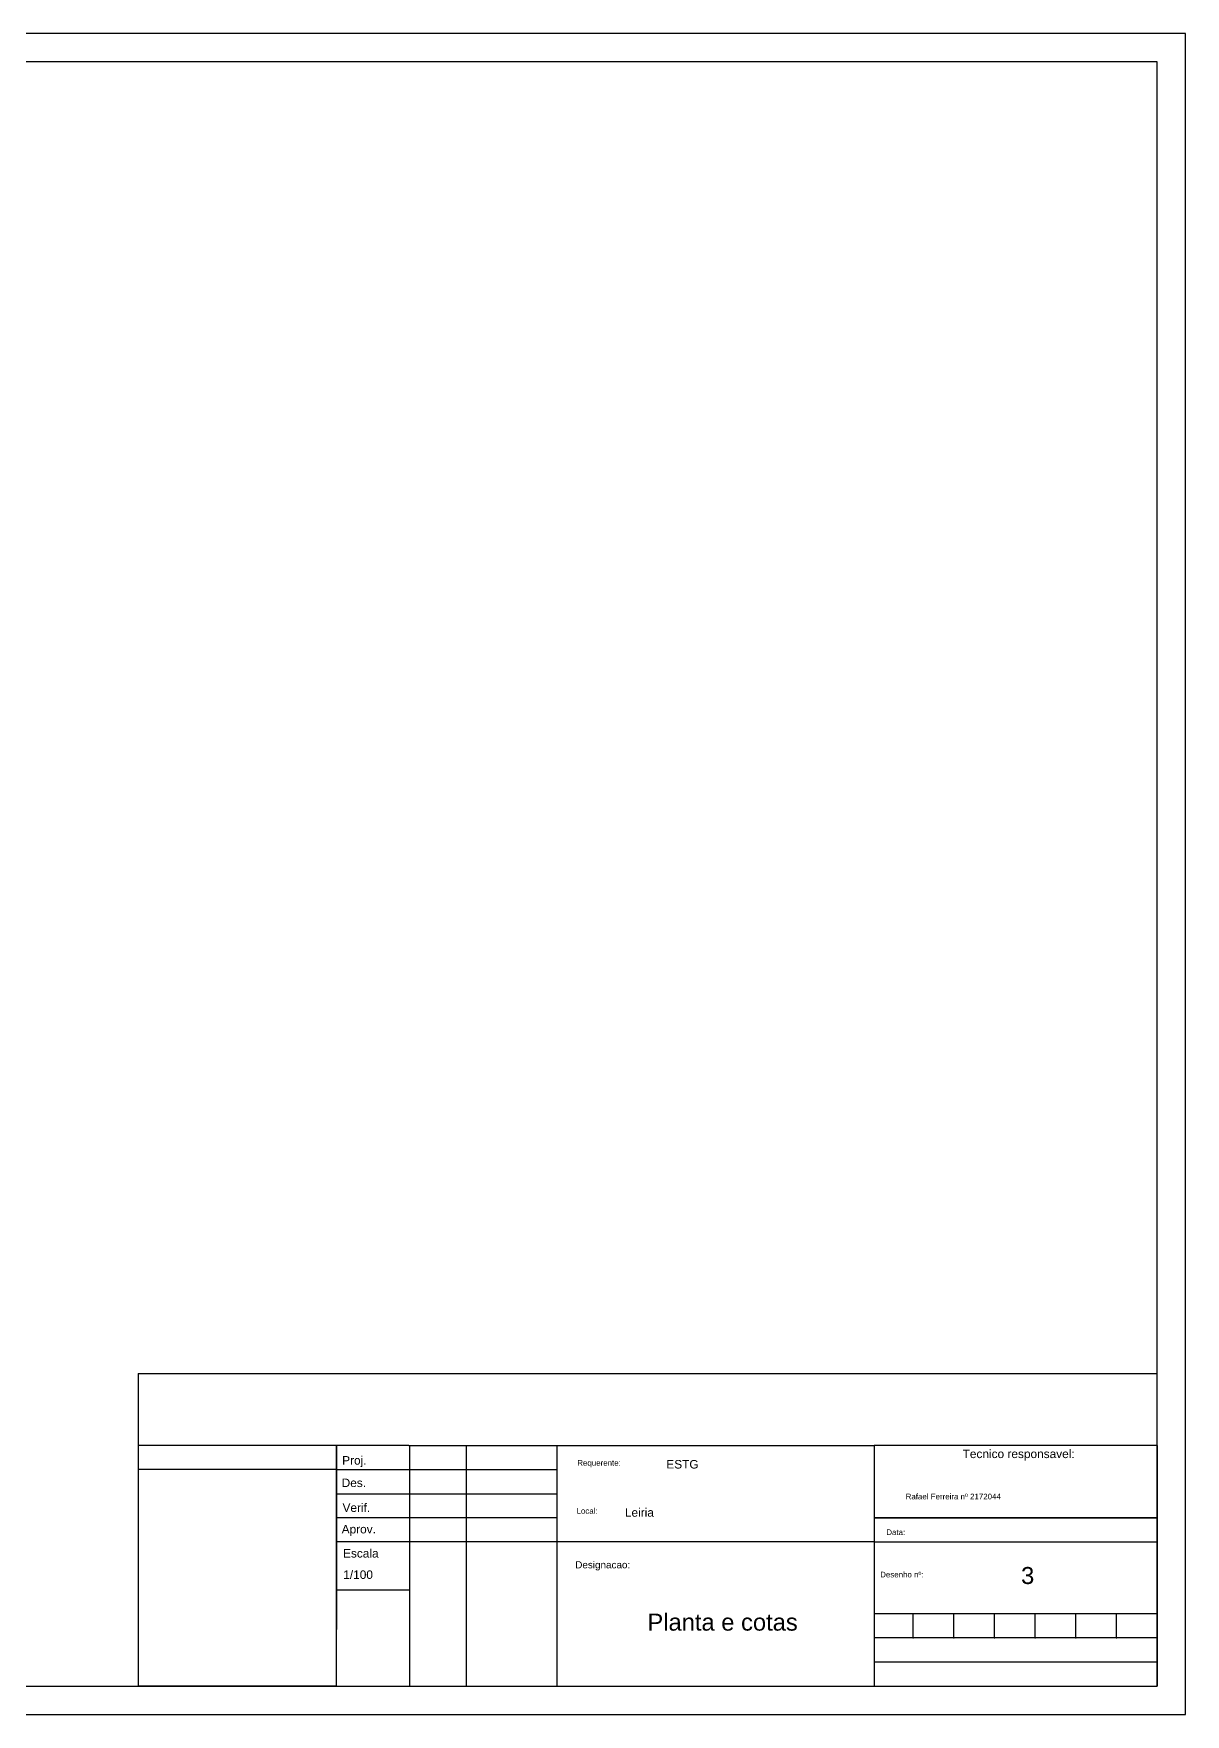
# Model space of a CAD drawing. Header units: millimetres. Extents: x 1315 to 1720, y -131 to -50.
# Drawn here: x 1512.35 to 1532.7, y -130.65 to -100.95 of the extents above; entities that cross this region are included whole.
import ezdxf

# ---------------------------------------------------------------- set-up
doc = ezdxf.new("R2010")
doc.units = ezdxf.units.MM
doc.styles.get("Standard").update_dxf_attribs({"font": 'ARIALUNI.TTF', "height": 0.22})

msp = doc.modelspace()

# ---------------------------------------------------------------- linework, layer by layer
for p, q in [((1532.7, -100.951), (1490.7, -100.951)), ((1532.7, -130.651), (1532.7, -100.951)), ((1514.2, -124.626), (1532.2, -124.626)), ((1514.2, -124.626), (1514.2, -130.151)), ((1532.2, -125.901), (1532.2, -124.626)), ((1517.7, -125.901), (1514.2, -125.901)), ((1518.977, -125.901), (1517.7, -125.901)), ((1517.7, -130.151), (1517.7, -125.901)), ((1517.7, -125.901), (1517.7, -129.153)), ((1518.977, -125.901), (1520, -125.901)), ((1519, -130.151), (1519, -125.901)), ((1520, -125.901), (1521.6, -125.901)), ((1520, -130.151), (1520, -125.901)), ((1521.6, -125.901), (1527.2, -125.901)), ((1521.6, -130.151), (1521.6, -125.901)), ((1532.2, -125.901), (1527.2, -125.901)), ((1527.2, -125.901), (1527.2, -130.151)), ((1532.2, -125.901), (1532.2, -125.901)), ((1532.2, -125.901), (1532.2, -130.151)), ((1517.7, -126.326), (1514.2, -126.326)), ((1517.7, -126.326), (1521.6, -126.326)), ((1517.7, -126.751), (1521.6, -126.751)), ((1521.6, -127.176), (1517.7, -127.176)), ((1532.2, -127.176), (1527.2, -127.176)), ((1527.2, -127.176), (1532.2, -127.176)), ((1527.2, -127.601), (1517.7, -127.601)), ((1527.2, -127.601), (1532.2, -127.601)), ((1517.7, -128.451), (1519, -128.451)), ((1532.2, -128.876), (1527.2, -128.876)), ((1527.89, -129.301), (1527.89, -128.876)), ((1528.608, -129.301), (1528.608, -128.876)), ((1529.327, -129.301), (1529.327, -128.876)), ((1530.045, -129.301), (1530.045, -128.876)), ((1530.763, -129.301), (1530.763, -128.876)), ((1531.481, -129.301), (1531.481, -128.876)), ((1532.2, -129.301), (1527.2, -129.301)), ((1532.2, -129.726), (1527.2, -129.726)), ((1517.7, -130.151), (1514.2, -130.151)), ((1517.7, -130.151), (1517.7, -130.151)), ((1517.7, -130.151), (1532.2, -130.151)), ((1490.7, -130.651), (1532.7, -130.651))]:
    msp.add_line(p, q)
at = {"color": 30}
for p, q in [((1532.2, -101.451), (1493.2, -101.451)), ((1532.2, -130.151), (1532.2, -101.451)), ((1493.2, -130.151), (1532.2, -130.151))]:
    msp.add_line(p, q, dxfattribs=at)
for p in [(1527.89, -129.301), (1528.608, -129.301), (1529.327, -129.301), (1530.045, -129.301), (1530.763, -129.301), (1531.481, -129.301)]:
    msp.add_point(p)

# ---------------------------------------------------------------- texts
for s, height, p in [('Proj.', 0.15, (1517.802, -126.237)), ('Requerente:', 0.1, (1521.956, -126.256)), ('Tecnico responsavel:', 0.15, (1528.764, -126.122)), ('Des.', 0.15, (1517.793, -126.634)), ('Rafael Ferreira nº 2172044', 0.1, (1527.758, -126.851)), ('Verif.', 0.15, (1517.808, -127.073)), ('Local:', 0.1, (1521.943, -127.106)), ('Leiria', 0.15, (1522.797, -127.158)), ('Aprov.', 0.15, (1517.793, -127.453)), ('Data:', 0.1, (1527.416, -127.482)), ('Escala', 0.15, (1517.817, -127.88)), ('Designacao:', 0.125, (1521.92, -128.07)), ('1/100', 0.15, (1517.821, -128.257)), ('Desenho nº:', 0.1, (1527.308, -128.23)), ('3', 0.3, (1529.797, -128.347)), ('Planta e cotas', 0.3, (1523.195, -129.171))]:
    msp.add_text(s, height=height).set_placement(p)
at = {"insert": (1523.529, -126.156), "char_height": 0.15, "width": 0.4425, "attachment_point": 1}
msp.add_mtext('ESTG', dxfattribs=at)

doc.saveas('drawing.dxf')
